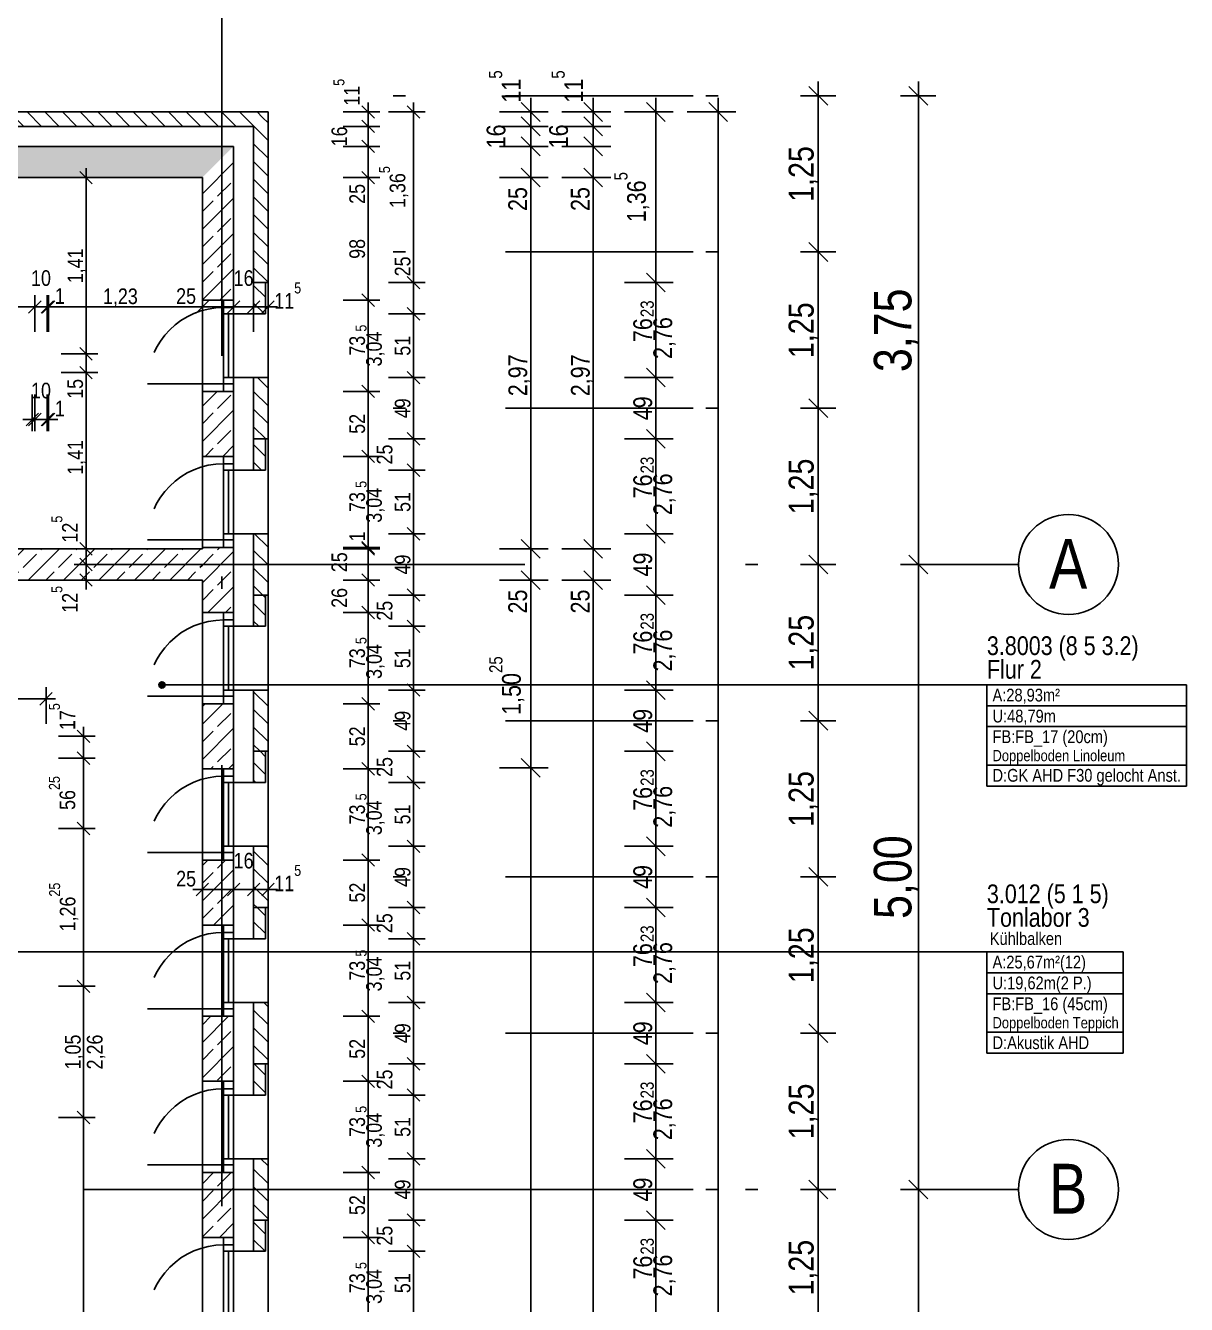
# Model space of a CAD drawing. Extents: x 0.1 to 69.2, y -3.1 to 71.7.
# Drawn here: x 53.24 to 62.53, y 48.11 to 58.34 of the extents above; entities that cross this region are included whole.
import ezdxf

# ---------------------------------------------------------------- set-up
doc = ezdxf.new("R2010")
doc.units = 0
doc.header["$MEASUREMENT"] = 0
for name, pattern in [('Achse', [0.0023, 0, -0.0008, 0.0015, 0]), ('Strichlinie oben', [0.0012, 0.0007, -0.0005]), ('Strichpunktlinie', [0.006703, 0.003528, -0.001764, 0, -0.001411])]:
    doc.linetypes.add(name, pattern=pattern)
for name, color, linetype in [('A11 Achsen-Bem.A', 7, 'Continuous'), ('A11 Achsen.A', 7, 'Continuous'), ('A12 Achsen1-Bem.A', 7, 'Continuous'), ('A12 Achsen1.A', 7, 'Continuous'), ('A27 Unterzug.TK', 7, 'Continuous'), ('A33 Beton Schnitt.TK', 7, 'Continuous'), ('A35 Mauer Schnitt.TK', 7, 'Continuous'), ('A35 Mauer Schnitt_Versatzstein.TK', 7, 'Continuous'), ('A48 Fenster.TU', 7, 'Continuous'), ('A71 Bem100.TX', 7, 'Continuous'), ('A74 Raumstempel.TX', 7, 'Continuous')]:
    doc.layers.add(name, color=color, linetype=linetype)
doc.styles.add('ERSTELLTER_STIL_1', font='ARIALN.TTF')
pattern_1 = [(135, (-18.97232, -5.88776), (0.07071068, 0.07071068), [])]
pattern_2 = [(45, (-18.97232, -5.88776), (-0.14142136, 0.14142136), []), (45, (-19.04303, -5.81705), (-0.14142136, 0.14142136), [0.15, -0.05])]

msp = doc.modelspace()

# ---------------------------------------------------------------- hatches: boundary and pattern name
at = {"layer": 'A33 Beton Schnitt.TK', "linetype": 'Continuous', "ltscale": 1000}
h = msp.add_hatch(dxfattribs=at)
h.set_pattern_fill('BETON__STAHLBETON_0003', color=256, scale=100, style=0, pattern_type=2)
h.set_pattern_definition(pattern_2)
h.paths.add_polyline_path([(32.717, 57.124), (54.657, 57.124), (54.907, 57.374), (32.467, 57.374)], flags=0)
h = msp.add_hatch(dxfattribs=at)
h.set_pattern_fill('BETON__STAHLBETON_0003', color=256, scale=100, style=0, pattern_type=2)
h.set_pattern_definition(pattern_2)
h.paths.add_polyline_path([(54.657, 56.144), (54.827, 56.144), (54.907, 56.144), (54.907, 57.374), (54.657, 57.124)], flags=0)
h = msp.add_hatch(dxfattribs=at)
h.set_pattern_fill('BETON__STAHLBETON_0003', color=256, scale=100, style=0, pattern_type=2)
h.set_pattern_definition(pattern_2)
h.paths.add_polyline_path([(54.657, 54.894), (54.827, 54.894), (54.907, 54.894), (54.907, 55.414), (54.827, 55.414), (54.657, 55.414)], flags=0)
h = msp.add_hatch(dxfattribs=at)
h.set_pattern_fill('BETON__STAHLBETON_0003', color=256, scale=100, style=0, pattern_type=2)
h.set_pattern_definition(pattern_2)
h.paths.add_polyline_path([(48.957, 53.974), (48.957, 53.904), (54.657, 53.904), (54.657, 54.154), (48.957, 54.154)], flags=0)
h = msp.add_hatch(dxfattribs=at)
h.set_pattern_fill('BETON__STAHLBETON_0003', color=256, scale=100, style=0, pattern_type=2)
h.set_pattern_definition(pattern_2)
h.paths.add_polyline_path([(54.657, 53.644), (54.827, 53.644), (54.907, 53.644), (54.907, 54.164), (54.827, 54.164), (54.657, 54.164)], flags=0)
h = msp.add_hatch(dxfattribs=at)
h.set_pattern_fill('BETON__STAHLBETON_0003', color=256, scale=100, style=0, pattern_type=2)
h.set_pattern_definition(pattern_2)
h.paths.add_polyline_path([(54.657, 52.394), (54.827, 52.394), (54.907, 52.394), (54.907, 52.914), (54.827, 52.914), (54.657, 52.914)], flags=0)
h = msp.add_hatch(dxfattribs=at)
h.set_pattern_fill('BETON__STAHLBETON_0003', color=256, scale=100, style=0, pattern_type=2)
h.set_pattern_definition(pattern_2)
h.paths.add_polyline_path([(54.657, 51.144), (54.827, 51.144), (54.907, 51.144), (54.907, 51.664), (54.827, 51.664), (54.657, 51.664)], flags=0)
h = msp.add_hatch(dxfattribs=at)
h.set_pattern_fill('BETON__STAHLBETON_0003', color=256, scale=100, style=0, pattern_type=2)
h.set_pattern_definition(pattern_2)
h.paths.add_polyline_path([(54.657, 49.894), (54.827, 49.894), (54.907, 49.894), (54.907, 50.414), (54.827, 50.414), (54.657, 50.414)], flags=0)
h = msp.add_hatch(dxfattribs=at)
h.set_pattern_fill('BETON__STAHLBETON_0003', color=256, scale=100, style=0, pattern_type=2)
h.set_pattern_definition(pattern_2)
h.paths.add_polyline_path([(54.657, 48.644), (54.827, 48.644), (54.907, 48.644), (54.907, 49.164), (54.827, 49.164), (54.657, 49.164)], flags=0)
at = {"layer": 'A35 Mauer Schnitt.TK', "linetype": 'Continuous', "ltscale": 1000}
h = msp.add_hatch(dxfattribs=at)
h.set_pattern_fill('MW_HLZ_0003', color=256, scale=100, style=0, pattern_type=2)
h.set_pattern_definition(pattern_1)
h.paths.add_polyline_path([(32.307, 57.534), (55.067, 57.534), (55.182, 57.649), (32.192, 57.649)], flags=0)
h = msp.add_hatch(dxfattribs=at)
h.set_pattern_fill('MW_HLZ_0003', color=256, scale=100, style=0, pattern_type=2)
h.set_pattern_definition(pattern_1)
h.paths.add_polyline_path([(55.182, 57.649), (55.067, 57.534), (55.067, 56.284), (55.182, 56.284)], flags=0)
h = msp.add_hatch(dxfattribs=at)
h.set_pattern_fill('MW_HLZ_0003', color=256, scale=100, style=0, pattern_type=2)
h.set_pattern_definition(pattern_1)
h.paths.add_polyline_path([(55.182, 55.524), (55.067, 55.524), (55.067, 55.034), (55.182, 55.034)], flags=0)
h = msp.add_hatch(dxfattribs=at)
h.set_pattern_fill('MW_HLZ_0003', color=256, scale=100, style=0, pattern_type=2)
h.set_pattern_definition(pattern_1)
h.paths.add_polyline_path([(55.182, 54.274), (55.067, 54.274), (55.067, 53.784), (55.182, 53.784)], flags=0)
h = msp.add_hatch(dxfattribs=at)
h.set_pattern_fill('MW_HLZ_0003', color=256, scale=100, style=0, pattern_type=2)
h.set_pattern_definition(pattern_1)
h.paths.add_polyline_path([(55.182, 53.024), (55.067, 53.024), (55.067, 52.534), (55.182, 52.534)], flags=0)
h = msp.add_hatch(dxfattribs=at)
h.set_pattern_fill('MW_HLZ_0003', color=256, scale=100, style=0, pattern_type=2)
h.set_pattern_definition(pattern_1)
h.paths.add_polyline_path([(55.182, 51.774), (55.067, 51.774), (55.067, 51.284), (55.182, 51.284)], flags=0)
h = msp.add_hatch(dxfattribs=at)
h.set_pattern_fill('MW_HLZ_0003', color=256, scale=100, style=0, pattern_type=2)
h.set_pattern_definition(pattern_1)
h.paths.add_polyline_path([(55.182, 50.524), (55.067, 50.524), (55.067, 50.034), (55.182, 50.034)], flags=0)
h = msp.add_hatch(dxfattribs=at)
h.set_pattern_fill('MW_HLZ_0003', color=256, scale=100, style=0, pattern_type=2)
h.set_pattern_definition(pattern_1)
h.paths.add_polyline_path([(55.182, 49.274), (55.067, 49.274), (55.067, 48.784), (55.182, 48.784)], flags=0)
at = {"layer": 'A35 Mauer Schnitt_Versatzstein.TK', "linetype": 'Continuous', "ltscale": 1000}
h = msp.add_hatch(dxfattribs=at)
h.set_pattern_fill('MW_HLZ_0003', color=256, scale=100, style=0, pattern_type=2)
h.set_pattern_definition(pattern_1)
h.paths.add_polyline_path([(55.162, 56.034), (55.162, 56.284), (55.067, 56.284), (55.067, 56.034)], flags=0)
h = msp.add_hatch(dxfattribs=at)
h.set_pattern_fill('MW_HLZ_0003', color=256, scale=100, style=0, pattern_type=2)
h.set_pattern_definition(pattern_1)
h.paths.add_polyline_path([(55.162, 54.784), (55.162, 55.034), (55.067, 55.034), (55.067, 54.784)], flags=0)
h = msp.add_hatch(dxfattribs=at)
h.set_pattern_fill('MW_HLZ_0003', color=256, scale=100, style=0, pattern_type=2)
h.set_pattern_definition(pattern_1)
h.paths.add_polyline_path([(55.162, 53.534), (55.162, 53.784), (55.067, 53.784), (55.067, 53.534)], flags=0)
h = msp.add_hatch(dxfattribs=at)
h.set_pattern_fill('MW_HLZ_0003', color=256, scale=100, style=0, pattern_type=2)
h.set_pattern_definition(pattern_1)
h.paths.add_polyline_path([(55.162, 52.284), (55.162, 52.534), (55.067, 52.534), (55.067, 52.284)], flags=0)
h = msp.add_hatch(dxfattribs=at)
h.set_pattern_fill('MW_HLZ_0003', color=256, scale=100, style=0, pattern_type=2)
h.set_pattern_definition(pattern_1)
h.paths.add_polyline_path([(55.162, 51.034), (55.162, 51.284), (55.067, 51.284), (55.067, 51.034)], flags=0)
h = msp.add_hatch(dxfattribs=at)
h.set_pattern_fill('MW_HLZ_0003', color=256, scale=100, style=0, pattern_type=2)
h.set_pattern_definition(pattern_1)
h.paths.add_polyline_path([(55.162, 49.784), (55.162, 50.034), (55.067, 50.034), (55.067, 49.784)], flags=0)
h = msp.add_hatch(dxfattribs=at)
h.set_pattern_fill('MW_HLZ_0003', color=256, scale=100, style=0, pattern_type=2)
h.set_pattern_definition(pattern_1)
h.paths.add_polyline_path([(55.162, 48.534), (55.162, 48.784), (55.067, 48.784), (55.067, 48.534)], flags=0)
at = {"layer": 'A74 Raumstempel.TX', "linetype": 'Continuous'}
msp.add_hatch(color=256, dxfattribs=at).paths.add_polyline_path([(54.359, 53.065), (54.357, 53.075), (54.351, 53.083), (54.343, 53.088), (54.334, 53.09), (54.324, 53.088), (54.316, 53.083), (54.311, 53.075), (54.309, 53.065), (54.311, 53.056), (54.316, 53.048), (54.324, 53.042), (54.334, 53.04), (54.343, 53.042), (54.351, 53.048), (54.357, 53.056)], flags=0)

# ---------------------------------------------------------------- linework, layer by layer
at = {"layer": 'A11 Achsen-Bem.A', "linetype": 'Continuous', "ltscale": 1000}
for p, q in [((60.457, 57.704), (60.307, 57.854)), ((60.382, 57.892), (60.382, 57.779)), ((60.239, 57.779), (60.522, 57.779)), ((60.382, 57.779), (60.382, 54.029)), ((60.239, 54.029), (60.522, 54.029)), ((60.457, 53.954), (60.307, 54.104)), ((60.382, 54.029), (60.382, 49.029)), ((60.239, 49.029), (60.522, 49.029)), ((60.457, 48.954), (60.307, 49.104)), ((60.382, 49.029), (60.382, 44.029))]:
    msp.add_line(p, q, dxfattribs=at)
at = {"layer": 'A11 Achsen.A', "linetype": 'Strichpunktlinie', "ltscale": 1000}
for p, q in [((54.812, 66.029), (54.812, -2.341)), ((19.692, 54.029), (61.182, 54.029)), ((19.692, 49.029), (61.182, 49.029))]:
    msp.add_line(p, q, dxfattribs=at)
at = {"layer": 'A11 Achsen.A', "linetype": 'Continuous', "ltscale": 1000}
for centre in [(61.582, 54.029), (61.582, 49.029)]:
    msp.add_circle(centre, 0.4, dxfattribs=at)
at = {"layer": 'A12 Achsen1-Bem.A', "linetype": 'Continuous', "ltscale": 1000}
for p, q in [((59.657, 57.704), (59.507, 57.854)), ((59.582, 57.892), (59.582, 57.779)), ((59.439, 57.779), (59.722, 57.779)), ((59.582, 57.779), (59.582, 56.529)), ((59.657, 56.454), (59.507, 56.604)), ((59.439, 56.529), (59.722, 56.529)), ((59.582, 56.529), (59.582, 55.279)), ((59.657, 55.204), (59.507, 55.354)), ((59.439, 55.279), (59.722, 55.279)), ((59.582, 55.279), (59.582, 54.029)), ((59.439, 54.029), (59.722, 54.029)), ((59.657, 53.954), (59.507, 54.104)), ((59.582, 54.029), (59.582, 52.779)), ((59.657, 52.704), (59.507, 52.854)), ((59.439, 52.779), (59.722, 52.779)), ((59.582, 52.779), (59.582, 51.529)), ((59.657, 51.454), (59.507, 51.604)), ((59.439, 51.529), (59.722, 51.529)), ((59.582, 51.529), (59.582, 50.279)), ((59.657, 50.204), (59.507, 50.354)), ((59.439, 50.279), (59.722, 50.279)), ((59.582, 50.279), (59.582, 49.029)), ((59.439, 49.029), (59.722, 49.029)), ((59.657, 48.954), (59.507, 49.104)), ((59.582, 49.029), (59.582, 47.779))]:
    msp.add_line(p, q, dxfattribs=at)
at = {"layer": 'A12 Achsen1.A', "linetype": 'Achse', "ltscale": 1000}
for p, q in [((56.182, 57.779), (59.682, 57.779)), ((56.182, 56.529), (59.682, 56.529)), ((56.182, 55.279), (59.682, 55.279)), ((56.182, 52.779), (59.682, 52.779)), ((56.182, 51.529), (59.682, 51.529)), ((56.182, 50.279), (59.682, 50.279)), ((56.182, 49.029), (59.682, 49.029))]:
    msp.add_line(p, q, dxfattribs=at)
at = {"layer": 'A27 Unterzug.TK', "linetype": 'Continuous', "ltscale": 1000}
for p, q in [((54.657, 56.144), (54.827, 56.144)), ((54.827, 56.144), (54.907, 56.144)), ((54.657, 55.414), (54.827, 55.414)), ((54.827, 55.414), (54.907, 55.414)), ((54.657, 54.894), (54.827, 54.894)), ((54.827, 54.894), (54.907, 54.894)), ((54.657, 54.164), (54.827, 54.164)), ((54.827, 54.164), (54.907, 54.164)), ((54.657, 53.644), (54.827, 53.644)), ((54.827, 53.644), (54.907, 53.644)), ((54.657, 52.914), (54.827, 52.914)), ((54.827, 52.914), (54.907, 52.914)), ((54.657, 52.394), (54.827, 52.394)), ((54.827, 52.394), (54.907, 52.394)), ((54.657, 51.664), (54.827, 51.664)), ((54.827, 51.664), (54.907, 51.664)), ((54.657, 51.144), (54.827, 51.144)), ((54.827, 51.144), (54.907, 51.144)), ((54.657, 50.414), (54.827, 50.414)), ((54.827, 50.414), (54.907, 50.414)), ((54.657, 49.894), (54.827, 49.894)), ((54.827, 49.894), (54.907, 49.894)), ((54.657, 49.164), (54.827, 49.164)), ((54.827, 49.164), (54.907, 49.164)), ((54.657, 48.644), (54.827, 48.644)), ((54.827, 48.644), (54.907, 48.644))]:
    msp.add_line(p, q, dxfattribs=at)
at = {"layer": 'A33 Beton Schnitt.TK', "linetype": 'Continuous', "ltscale": 1000}
for p, q in [((32.467, 57.374), (54.907, 57.374)), ((54.907, 57.374), (54.907, 56.144)), ((54.657, 56.144), (54.657, 55.414)), ((54.827, 56.144), (54.907, 56.144)), ((54.827, 56.144), (54.907, 56.144)), ((54.827, 56.144), (54.827, 55.414)), ((54.827, 56.144), (54.907, 56.144)), ((54.907, 56.144), (54.907, 55.414)), ((54.827, 56.034), (54.907, 56.034)), ((54.867, 56.034), (54.867, 55.524)), ((54.907, 56.034), (55.067, 56.034)), ((54.827, 55.524), (54.907, 55.524)), ((54.907, 55.524), (55.067, 55.524)), ((54.827, 55.414), (54.907, 55.414)), ((54.827, 55.414), (54.907, 55.414)), ((54.827, 55.414), (54.907, 55.414)), ((54.907, 55.414), (54.907, 54.894)), ((54.657, 54.894), (54.657, 54.164)), ((54.827, 54.894), (54.907, 54.894)), ((54.827, 54.894), (54.907, 54.894)), ((54.827, 54.894), (54.827, 54.164)), ((54.827, 54.894), (54.907, 54.894)), ((54.907, 54.894), (54.907, 54.164)), ((54.827, 54.784), (54.907, 54.784)), ((54.867, 54.784), (54.867, 54.274)), ((54.907, 54.784), (55.067, 54.784)), ((54.827, 54.274), (54.907, 54.274)), ((54.907, 54.274), (55.067, 54.274)), ((54.827, 54.164), (54.907, 54.164)), ((54.827, 54.164), (54.907, 54.164)), ((54.827, 54.164), (54.907, 54.164)), ((54.907, 54.164), (54.907, 53.644)), ((54.657, 53.644), (54.657, 52.914)), ((54.827, 53.644), (54.907, 53.644)), ((54.827, 53.644), (54.907, 53.644)), ((54.827, 53.644), (54.827, 52.914)), ((54.827, 53.644), (54.907, 53.644)), ((54.907, 53.644), (54.907, 52.914)), ((54.827, 53.534), (54.907, 53.534)), ((54.867, 53.534), (54.867, 53.024)), ((54.907, 53.534), (55.067, 53.534)), ((54.827, 53.024), (54.907, 53.024)), ((54.907, 53.024), (55.067, 53.024)), ((54.827, 52.914), (54.907, 52.914)), ((54.827, 52.914), (54.907, 52.914)), ((54.827, 52.914), (54.907, 52.914)), ((54.907, 52.914), (54.907, 52.394)), ((54.657, 52.394), (54.657, 51.664)), ((54.827, 52.394), (54.907, 52.394)), ((54.827, 52.394), (54.907, 52.394)), ((54.827, 52.394), (54.827, 51.664)), ((54.827, 52.394), (54.907, 52.394)), ((54.907, 52.394), (54.907, 51.664)), ((54.827, 52.284), (54.907, 52.284)), ((54.867, 52.284), (54.867, 51.774)), ((54.907, 52.284), (55.067, 52.284)), ((54.827, 51.774), (54.907, 51.774)), ((54.907, 51.774), (55.067, 51.774)), ((54.827, 51.664), (54.907, 51.664)), ((54.827, 51.664), (54.907, 51.664)), ((54.827, 51.664), (54.907, 51.664)), ((54.907, 51.664), (54.907, 51.144)), ((54.657, 51.144), (54.657, 50.414)), ((54.827, 51.144), (54.907, 51.144)), ((54.827, 51.144), (54.907, 51.144)), ((54.827, 51.144), (54.827, 50.414)), ((54.827, 51.144), (54.907, 51.144)), ((54.907, 51.144), (54.907, 50.414)), ((54.827, 51.034), (54.907, 51.034)), ((54.867, 51.034), (54.867, 50.524)), ((54.907, 51.034), (55.067, 51.034)), ((54.827, 50.524), (54.907, 50.524)), ((54.907, 50.524), (55.067, 50.524)), ((54.827, 50.414), (54.907, 50.414)), ((54.827, 50.414), (54.907, 50.414)), ((54.827, 50.414), (54.907, 50.414)), ((54.907, 50.414), (54.907, 49.894)), ((54.657, 49.894), (54.657, 49.164)), ((54.827, 49.894), (54.907, 49.894)), ((54.827, 49.894), (54.907, 49.894)), ((54.827, 49.894), (54.827, 49.164)), ((54.827, 49.894), (54.907, 49.894)), ((54.907, 49.894), (54.907, 49.164)), ((54.827, 49.784), (54.907, 49.784)), ((54.867, 49.784), (54.867, 49.274)), ((54.907, 49.784), (55.067, 49.784)), ((54.827, 49.274), (54.907, 49.274)), ((54.907, 49.274), (55.067, 49.274)), ((54.827, 49.164), (54.907, 49.164)), ((54.827, 49.164), (54.907, 49.164)), ((54.827, 49.164), (54.907, 49.164)), ((54.907, 49.164), (54.907, 48.644)), ((54.657, 48.644), (54.657, 47.914)), ((54.827, 48.644), (54.907, 48.644)), ((54.827, 48.644), (54.907, 48.644)), ((54.827, 48.644), (54.827, 47.914)), ((54.827, 48.644), (54.907, 48.644)), ((54.907, 48.644), (54.907, 47.914)), ((54.827, 48.534), (54.907, 48.534)), ((54.867, 48.534), (54.867, 48.024)), ((54.907, 48.534), (55.067, 48.534))]:
    msp.add_line(p, q, dxfattribs=at)
at = {"layer": 'A33 Beton Schnitt.TK', "linetype": 'Continuous', "lineweight": 0, "ltscale": 1000, "flags": 128}
for points in [[(55.067, 57.534), (32.307, 57.534)], [(55.067, 56.144), (55.067, 57.534)], [(55.067, 54.894), (55.067, 55.414)], [(55.067, 53.644), (55.067, 54.164)], [(55.067, 52.394), (55.067, 52.914)], [(55.067, 51.144), (55.067, 51.664)], [(55.067, 49.894), (55.067, 50.414)], [(55.067, 48.644), (55.067, 49.164)]]:
    msp.add_lwpolyline(points, dxfattribs=at)
at = {"layer": 'A33 Beton Schnitt.TK', "linetype": 'Continuous', "ltscale": 1000, "flags": 128}
for points in [[(47.507, 57.124), (54.657, 57.124)], [(54.657, 57.124), (54.657, 56.144)], [(54.657, 55.414), (54.657, 54.894)], [(54.657, 54.154), (48.957, 54.154)], [(54.657, 54.164), (54.657, 54.154)], [(48.957, 53.904), (54.657, 53.904)], [(54.657, 53.904), (54.657, 53.644)], [(54.657, 52.914), (54.657, 52.394)], [(54.657, 51.664), (54.657, 51.144)], [(54.657, 50.414), (54.657, 49.894)], [(54.657, 49.164), (54.657, 48.644)]]:
    msp.add_lwpolyline(points, dxfattribs=at)
at = {"layer": 'A35 Mauer Schnitt.TK', "linetype": 'Continuous', "ltscale": 1000}
for p, q in [((55.142, 56.284), (55.067, 56.284)), ((55.142, 56.284), (55.182, 56.284)), ((55.182, 55.524), (55.182, 56.284)), ((55.142, 55.524), (55.067, 55.524)), ((55.142, 55.524), (55.182, 55.524)), ((55.142, 55.034), (55.067, 55.034)), ((55.142, 55.034), (55.182, 55.034)), ((55.182, 54.274), (55.182, 55.034)), ((55.142, 54.274), (55.067, 54.274)), ((55.142, 54.274), (55.182, 54.274)), ((55.142, 53.784), (55.067, 53.784)), ((55.142, 53.784), (55.182, 53.784)), ((55.182, 53.024), (55.182, 53.784)), ((55.142, 53.024), (55.067, 53.024)), ((55.142, 53.024), (55.182, 53.024)), ((55.142, 52.534), (55.067, 52.534)), ((55.142, 52.534), (55.182, 52.534)), ((55.182, 51.774), (55.182, 52.534)), ((55.142, 51.774), (55.067, 51.774)), ((55.142, 51.774), (55.182, 51.774)), ((55.142, 51.284), (55.067, 51.284)), ((55.142, 51.284), (55.182, 51.284)), ((55.182, 50.524), (55.182, 51.284)), ((55.142, 50.524), (55.067, 50.524)), ((55.142, 50.524), (55.182, 50.524)), ((55.142, 50.034), (55.067, 50.034)), ((55.142, 50.034), (55.182, 50.034)), ((55.182, 49.274), (55.182, 50.034)), ((55.142, 49.274), (55.067, 49.274)), ((55.142, 49.274), (55.182, 49.274)), ((55.142, 48.784), (55.067, 48.784)), ((55.142, 48.784), (55.182, 48.784)), ((55.182, 48.024), (55.182, 48.784))]:
    msp.add_line(p, q, dxfattribs=at)
at = {"layer": 'A35 Mauer Schnitt.TK', "linetype": 'Continuous', "ltscale": 1000, "flags": 128}
for points in [[(55.182, 57.649), (32.192, 57.649)], [(55.182, 56.284), (55.182, 57.649)], [(32.307, 57.534), (55.067, 57.534)], [(55.067, 57.534), (55.067, 56.284)], [(55.067, 55.524), (55.067, 55.034)], [(55.182, 55.034), (55.182, 55.524)], [(55.067, 54.274), (55.067, 53.784)], [(55.182, 53.784), (55.182, 54.274)], [(55.067, 53.024), (55.067, 52.534)], [(55.182, 52.534), (55.182, 53.024)], [(55.067, 51.774), (55.067, 51.284)], [(55.182, 51.284), (55.182, 51.774)], [(55.067, 50.524), (55.067, 50.034)], [(55.182, 50.034), (55.182, 50.524)], [(55.067, 49.274), (55.067, 48.784)], [(55.182, 48.784), (55.182, 49.274)]]:
    msp.add_lwpolyline(points, dxfattribs=at)
at = {"layer": 'A35 Mauer Schnitt_Versatzstein.TK', "linetype": 'Continuous', "ltscale": 1000, "flags": 128}
for points in [[(55.162, 56.284), (55.067, 56.284)], [(55.067, 56.284), (55.067, 56.034)], [(55.162, 56.034), (55.162, 56.284)], [(55.067, 56.034), (55.162, 56.034)], [(55.162, 55.034), (55.067, 55.034)], [(55.067, 55.034), (55.067, 54.784)], [(55.162, 54.784), (55.162, 55.034)], [(55.067, 54.784), (55.162, 54.784)], [(55.162, 53.784), (55.067, 53.784)], [(55.067, 53.784), (55.067, 53.534)], [(55.162, 53.534), (55.162, 53.784)], [(55.067, 53.534), (55.162, 53.534)], [(55.162, 52.534), (55.067, 52.534)], [(55.067, 52.534), (55.067, 52.284)], [(55.162, 52.284), (55.162, 52.534)], [(55.067, 52.284), (55.162, 52.284)], [(55.162, 51.284), (55.067, 51.284)], [(55.067, 51.284), (55.067, 51.034)], [(55.162, 51.034), (55.162, 51.284)], [(55.067, 51.034), (55.162, 51.034)], [(55.162, 50.034), (55.067, 50.034)], [(55.067, 50.034), (55.067, 49.784)], [(55.162, 49.784), (55.162, 50.034)], [(55.067, 49.784), (55.162, 49.784)], [(55.162, 48.784), (55.067, 48.784)], [(55.067, 48.784), (55.067, 48.534)], [(55.162, 48.534), (55.162, 48.784)], [(55.067, 48.534), (55.162, 48.534)]]:
    msp.add_lwpolyline(points, dxfattribs=at)
at = {"layer": 'A48 Fenster.TU', "linetype": 'Continuous', "ltscale": 1000}
for p, q in [((54.827, 56.085), (54.907, 56.085)), ((54.827, 55.475), (54.907, 55.475)), ((54.827, 54.835), (54.907, 54.835)), ((54.827, 54.225), (54.907, 54.225)), ((54.827, 53.585), (54.907, 53.585)), ((54.827, 52.975), (54.907, 52.975)), ((54.827, 52.335), (54.907, 52.335)), ((54.827, 51.725), (54.907, 51.725)), ((54.827, 51.085), (54.907, 51.085)), ((54.827, 50.475), (54.907, 50.475)), ((54.827, 49.835), (54.907, 49.835)), ((54.827, 49.225), (54.907, 49.225)), ((54.827, 48.585), (54.907, 48.585))]:
    msp.add_line(p, q, dxfattribs=at)
at = {"layer": 'A48 Fenster.TU', "linetype": 'Strichlinie oben', "ltscale": 1000}
for p, q in [((54.827, 55.475), (54.217, 55.475)), ((54.827, 54.225), (54.217, 54.225)), ((54.827, 52.975), (54.217, 52.975)), ((54.827, 51.725), (54.217, 51.725)), ((54.827, 50.475), (54.217, 50.475)), ((54.827, 49.225), (54.217, 49.225))]:
    msp.add_line(p, q, dxfattribs=at)
for centre in [(54.827, 55.475), (54.827, 54.225), (54.827, 52.975), (54.827, 51.725), (54.827, 50.475), (54.827, 49.225), (54.827, 47.975)]:
    msp.add_arc(centre, 0.61, 90, 180, dxfattribs=at)
at = {"layer": 'A71 Bem100.TX', "linetype": 'Continuous', "ltscale": 1000}
for p, q in [((55.982, 57.649), (55.982, 57.724)), ((56.345, 57.649), (56.345, 57.724)), ((57.207, 57.724), (57.357, 57.574)), ((57.282, 57.649), (57.282, 57.762)), ((57.707, 57.724), (57.857, 57.574)), ((57.782, 57.649), (57.782, 57.762)), ((58.357, 57.574), (58.207, 57.724)), ((58.282, 57.649), (58.282, 57.762)), ((58.857, 57.574), (58.707, 57.724)), ((58.782, 57.649), (58.782, 57.762)), ((56.075, 57.649), (55.782, 57.649)), ((56.032, 57.599), (55.932, 57.699)), ((55.982, 57.534), (55.982, 57.649)), ((56.438, 57.649), (56.145, 57.649)), ((56.395, 57.599), (56.295, 57.699)), ((56.345, 56.284), (56.345, 57.649)), ((57.422, 57.649), (57.032, 57.649)), ((57.357, 57.459), (57.207, 57.609)), ((57.282, 57.534), (57.282, 57.649)), ((57.922, 57.649), (57.532, 57.649)), ((57.857, 57.459), (57.707, 57.609)), ((57.782, 57.534), (57.782, 57.649)), ((58.422, 57.649), (58.032, 57.649)), ((58.282, 56.284), (58.282, 57.649)), ((58.922, 57.649), (58.532, 57.649)), ((58.782, 3.659), (58.782, 57.649)), ((56.075, 57.534), (55.782, 57.534)), ((55.932, 57.584), (56.032, 57.484)), ((55.982, 57.374), (55.982, 57.534)), ((57.422, 57.534), (57.032, 57.534)), ((57.282, 57.374), (57.282, 57.534)), ((57.922, 57.534), (57.532, 57.534)), ((57.782, 57.374), (57.782, 57.534)), ((55.932, 57.424), (56.032, 57.324)), ((57.207, 57.449), (57.357, 57.299)), ((57.707, 57.449), (57.857, 57.299)), ((56.075, 57.374), (55.782, 57.374)), ((55.982, 57.124), (55.982, 57.374)), ((57.422, 57.374), (57.032, 57.374)), ((57.282, 57.124), (57.282, 57.374)), ((57.922, 57.374), (57.532, 57.374)), ((57.782, 57.124), (57.782, 57.374)), ((53.727, 57.124), (53.727, 57.199)), ((57.207, 57.199), (57.357, 57.049)), ((57.707, 57.199), (57.857, 57.049)), ((53.82, 57.124), (53.527, 57.124)), ((53.777, 57.074), (53.677, 57.174)), ((53.727, 55.714), (53.727, 57.124)), ((56.075, 57.124), (55.782, 57.124)), ((55.932, 57.174), (56.032, 57.074)), ((55.982, 56.144), (55.982, 57.124)), ((57.422, 57.124), (57.032, 57.124)), ((57.282, 54.154), (57.282, 57.124)), ((57.922, 57.124), (57.532, 57.124)), ((57.782, 54.154), (57.782, 57.124)), ((56.438, 56.284), (56.145, 56.284)), ((56.295, 56.334), (56.395, 56.234)), ((56.345, 56.034), (56.345, 56.284)), ((58.422, 56.284), (58.032, 56.284)), ((58.207, 56.359), (58.357, 56.209)), ((58.282, 55.524), (58.282, 56.284)), ((53.317, 55.889), (53.317, 56.183)), ((53.417, 55.889), (53.417, 56.183)), ((53.427, 55.889), (53.427, 56.183)), ((54.657, 55.889), (54.657, 56.183)), ((54.907, 55.889), (54.907, 56.183)), ((55.067, 55.889), (55.067, 56.183)), ((55.182, 55.889), (55.182, 56.183)), ((55.932, 56.194), (56.032, 56.094)), ((53.017, 56.089), (53.317, 56.089)), ((53.367, 56.139), (53.267, 56.039)), ((53.317, 56.089), (53.417, 56.089)), ((53.367, 56.039), (53.467, 56.139)), ((53.477, 56.139), (53.377, 56.039)), ((53.417, 56.089), (53.427, 56.089)), ((53.427, 56.089), (54.657, 56.089)), ((54.707, 56.139), (54.607, 56.039)), ((54.657, 56.089), (54.907, 56.089)), ((54.957, 56.139), (54.857, 56.039)), ((54.907, 56.089), (55.067, 56.089)), ((55.117, 56.139), (55.017, 56.039)), ((55.067, 56.089), (55.182, 56.089)), ((55.132, 56.039), (55.232, 56.139)), ((55.182, 56.089), (55.257, 56.089)), ((56.075, 56.144), (55.782, 56.144)), ((55.982, 55.414), (55.982, 56.144)), ((56.295, 56.084), (56.395, 55.984)), ((56.438, 56.034), (56.145, 56.034)), ((56.345, 55.524), (56.345, 56.034)), ((53.677, 55.764), (53.777, 55.664)), ((53.82, 55.714), (53.527, 55.714)), ((53.727, 55.564), (53.727, 55.714)), ((53.82, 55.564), (53.527, 55.564)), ((53.677, 55.614), (53.777, 55.514)), ((53.727, 54.154), (53.727, 55.564)), ((56.295, 55.574), (56.395, 55.474)), ((58.207, 55.599), (58.357, 55.449)), ((55.932, 55.464), (56.032, 55.364)), ((56.438, 55.524), (56.145, 55.524)), ((56.345, 55.034), (56.345, 55.524)), ((58.422, 55.524), (58.032, 55.524)), ((58.282, 55.034), (58.282, 55.524)), ((53.297, 55.096), (53.297, 55.389)), ((53.317, 55.096), (53.317, 55.389)), ((53.417, 55.096), (53.417, 55.389)), ((53.427, 55.096), (53.427, 55.389)), ((56.075, 55.414), (55.782, 55.414)), ((55.982, 54.894), (55.982, 55.414)), ((53.222, 55.189), (53.297, 55.189)), ((53.247, 55.139), (53.347, 55.239)), ((53.367, 55.239), (53.267, 55.139)), ((53.297, 55.189), (53.317, 55.189)), ((53.317, 55.189), (53.417, 55.189)), ((53.367, 55.139), (53.467, 55.239)), ((53.477, 55.239), (53.377, 55.139)), ((53.417, 55.189), (53.427, 55.189)), ((53.427, 55.189), (53.502, 55.189)), ((56.295, 55.084), (56.395, 54.984)), ((58.207, 55.109), (58.357, 54.959)), ((55.932, 54.944), (56.032, 54.844)), ((56.438, 55.034), (56.145, 55.034)), ((56.345, 54.784), (56.345, 55.034)), ((58.422, 55.034), (58.032, 55.034)), ((58.282, 54.274), (58.282, 55.034)), ((56.075, 54.894), (55.782, 54.894)), ((55.982, 54.164), (55.982, 54.894)), ((56.438, 54.784), (56.145, 54.784)), ((56.295, 54.834), (56.395, 54.734)), ((56.345, 54.274), (56.345, 54.784)), ((58.207, 54.349), (58.357, 54.199)), ((56.438, 54.274), (56.145, 54.274)), ((56.295, 54.324), (56.395, 54.224)), ((56.345, 53.784), (56.345, 54.274)), ((57.207, 54.229), (57.357, 54.079)), ((57.707, 54.229), (57.857, 54.079)), ((58.422, 54.274), (58.032, 54.274)), ((58.282, 53.784), (58.282, 54.274)), ((53.82, 54.154), (53.527, 54.154)), ((53.677, 54.204), (53.777, 54.104)), ((53.727, 54.029), (53.727, 54.154)), ((56.075, 54.164), (55.782, 54.164)), ((56.075, 54.154), (55.782, 54.154)), ((55.932, 54.214), (56.032, 54.114)), ((56.032, 54.104), (55.932, 54.204)), ((55.982, 54.154), (55.982, 54.164)), ((55.982, 53.904), (55.982, 54.154)), ((57.422, 54.154), (57.032, 54.154)), ((57.282, 53.904), (57.282, 54.154)), ((57.922, 54.154), (57.532, 54.154)), ((57.782, 53.904), (57.782, 54.154)), ((53.927, 54.029), (53.633, 54.029)), ((53.677, 54.079), (53.777, 53.979)), ((53.727, 53.904), (53.727, 54.029)), ((53.677, 53.954), (53.777, 53.854)), ((55.932, 53.954), (56.032, 53.854)), ((57.207, 53.979), (57.357, 53.829)), ((57.707, 53.979), (57.857, 53.829)), ((53.82, 53.904), (53.527, 53.904)), ((53.727, 53.829), (53.727, 53.904)), ((56.075, 53.904), (55.782, 53.904)), ((55.982, 53.644), (55.982, 53.904)), ((56.295, 53.834), (56.395, 53.734)), ((57.422, 53.904), (57.032, 53.904)), ((57.282, 52.402), (57.282, 53.904)), ((57.922, 53.904), (57.532, 53.904)), ((57.782, 35.104), (57.782, 53.904)), ((58.207, 53.859), (58.357, 53.709)), ((56.438, 53.784), (56.145, 53.784)), ((56.345, 53.534), (56.345, 53.784)), ((58.422, 53.784), (58.032, 53.784)), ((58.282, 53.024), (58.282, 53.784)), ((56.075, 53.644), (55.782, 53.644)), ((55.932, 53.694), (56.032, 53.594)), ((55.982, 52.914), (55.982, 53.644)), ((56.438, 53.534), (56.145, 53.534)), ((56.295, 53.584), (56.395, 53.484)), ((56.345, 53.024), (56.345, 53.534)), ((53.357, 52.904), (53.457, 53.004)), ((53.407, 52.754), (53.407, 53.048)), ((56.438, 53.024), (56.145, 53.024)), ((56.295, 53.074), (56.395, 52.974)), ((56.345, 52.534), (56.345, 53.024)), ((58.422, 53.024), (58.032, 53.024)), ((58.207, 53.099), (58.357, 52.949)), ((58.282, 52.534), (58.282, 53.024)), ((44.64, 52.954), (53.407, 52.954)), ((53.407, 52.954), (53.482, 52.954)), ((56.075, 52.914), (55.782, 52.914)), ((55.932, 52.964), (56.032, 52.864)), ((55.982, 52.394), (55.982, 52.914)), ((53.757, 52.604), (53.657, 52.704)), ((53.707, 52.654), (53.707, 52.729)), ((53.8, 52.654), (53.507, 52.654)), ((53.707, 52.479), (53.707, 52.654)), ((58.207, 52.609), (58.357, 52.459)), ((53.657, 52.529), (53.757, 52.429)), ((56.438, 52.534), (56.145, 52.534)), ((56.295, 52.584), (56.395, 52.484)), ((56.345, 52.284), (56.345, 52.534)), ((58.422, 52.534), (58.032, 52.534)), ((58.282, 51.774), (58.282, 52.534)), ((53.8, 52.479), (53.507, 52.479)), ((53.707, 51.917), (53.707, 52.479)), ((56.075, 52.394), (55.782, 52.394)), ((55.932, 52.444), (56.032, 52.344)), ((55.982, 51.664), (55.982, 52.394)), ((57.422, 52.402), (57.032, 52.402)), ((57.207, 52.477), (57.357, 52.327)), ((57.282, 35.354), (57.282, 52.402)), ((56.438, 52.284), (56.145, 52.284)), ((56.295, 52.334), (56.395, 52.234)), ((56.345, 51.774), (56.345, 52.284)), ((53.8, 51.917), (53.507, 51.917)), ((53.657, 51.967), (53.757, 51.867)), ((53.707, 50.654), (53.707, 51.917)), ((56.438, 51.774), (56.145, 51.774)), ((56.295, 51.824), (56.395, 51.724)), ((56.345, 51.284), (56.345, 51.774)), ((58.422, 51.774), (58.032, 51.774)), ((58.207, 51.849), (58.357, 51.699)), ((58.282, 51.284), (58.282, 51.774)), ((55.932, 51.714), (56.032, 51.614)), ((54.907, 51.335), (54.907, 51.629)), ((55.182, 51.335), (55.182, 51.629)), ((56.075, 51.664), (55.782, 51.664)), ((55.982, 51.144), (55.982, 51.664)), ((54.707, 51.479), (54.607, 51.379)), ((54.657, 51.229), (54.657, 51.522)), ((54.957, 51.479), (54.857, 51.379)), ((55.117, 51.479), (55.017, 51.379)), ((55.067, 51.229), (55.067, 51.522)), ((55.132, 51.379), (55.232, 51.479)), ((54.582, 51.429), (54.657, 51.429)), ((54.657, 51.429), (54.907, 51.429)), ((54.907, 51.429), (55.067, 51.429)), ((55.067, 51.429), (55.182, 51.429)), ((55.182, 51.429), (55.257, 51.429)), ((56.438, 51.284), (56.145, 51.284)), ((56.295, 51.334), (56.395, 51.234)), ((56.345, 51.034), (56.345, 51.284)), ((58.422, 51.284), (58.032, 51.284)), ((58.207, 51.359), (58.357, 51.209)), ((58.282, 50.524), (58.282, 51.284)), ((55.932, 51.194), (56.032, 51.094)), ((56.075, 51.144), (55.782, 51.144)), ((55.982, 50.414), (55.982, 51.144)), ((56.295, 51.084), (56.395, 50.984)), ((56.438, 51.034), (56.145, 51.034)), ((56.345, 50.524), (56.345, 51.034)), ((53.8, 50.654), (53.507, 50.654)), ((53.657, 50.704), (53.757, 50.604)), ((53.707, 49.604), (53.707, 50.654)), ((56.295, 50.574), (56.395, 50.474)), ((58.207, 50.599), (58.357, 50.449)), ((55.932, 50.464), (56.032, 50.364)), ((56.438, 50.524), (56.145, 50.524)), ((56.345, 50.034), (56.345, 50.524)), ((58.422, 50.524), (58.032, 50.524)), ((58.282, 50.034), (58.282, 50.524)), ((56.075, 50.414), (55.782, 50.414)), ((55.982, 49.894), (55.982, 50.414)), ((56.438, 50.034), (56.145, 50.034)), ((56.295, 50.084), (56.395, 49.984)), ((56.345, 49.784), (56.345, 50.034)), ((58.422, 50.034), (58.032, 50.034)), ((58.207, 50.109), (58.357, 49.959)), ((58.282, 49.274), (58.282, 50.034)), ((55.932, 49.944), (56.032, 49.844)), ((56.075, 49.894), (55.782, 49.894)), ((55.982, 49.164), (55.982, 49.894)), ((56.295, 49.834), (56.395, 49.734)), ((56.438, 49.784), (56.145, 49.784)), ((56.345, 49.274), (56.345, 49.784)), ((53.657, 49.654), (53.757, 49.554)), ((53.8, 49.604), (53.507, 49.604)), ((53.707, 45.154), (53.707, 49.604)), ((56.295, 49.324), (56.395, 49.224)), ((58.207, 49.349), (58.357, 49.199)), ((55.932, 49.214), (56.032, 49.114)), ((56.438, 49.274), (56.145, 49.274)), ((56.345, 48.784), (56.345, 49.274)), ((58.422, 49.274), (58.032, 49.274)), ((58.282, 48.784), (58.282, 49.274)), ((56.075, 49.164), (55.782, 49.164)), ((55.982, 48.644), (55.982, 49.164)), ((56.295, 48.834), (56.395, 48.734)), ((58.207, 48.859), (58.357, 48.709)), ((56.438, 48.784), (56.145, 48.784)), ((56.345, 48.534), (56.345, 48.784)), ((58.422, 48.784), (58.032, 48.784)), ((58.282, 48.024), (58.282, 48.784)), ((56.075, 48.644), (55.782, 48.644)), ((55.932, 48.694), (56.032, 48.594)), ((55.982, 47.914), (55.982, 48.644)), ((56.438, 48.534), (56.145, 48.534)), ((56.295, 48.584), (56.395, 48.484)), ((56.345, 48.024), (56.345, 48.534))]:
    msp.add_line(p, q, dxfattribs=at)
at = {"layer": 'A74 Raumstempel.TX', "linetype": 'Continuous', "ltscale": 1000}
for p, q in [((54.359, 53.065), (60.93, 53.065)), ((60.93, 53.065), (62.525, 53.065)), ((60.93, 53.065), (60.93, 52.256)), ((62.525, 53.065), (62.525, 52.256)), ((60.93, 52.899), (62.525, 52.899)), ((60.93, 52.732), (62.525, 52.732)), ((60.93, 52.423), (62.525, 52.423)), ((60.93, 52.256), (62.525, 52.256)), ((52.003, 50.929), (60.93, 50.929)), ((60.93, 50.929), (62.02, 50.929)), ((60.93, 50.929), (60.93, 50.119)), ((62.02, 50.929), (62.02, 50.119)), ((60.93, 50.762), (62.02, 50.762)), ((60.93, 50.595), (62.02, 50.595)), ((60.93, 50.286), (62.02, 50.286)), ((60.93, 50.119), (62.02, 50.119))]:
    msp.add_line(p, q, dxfattribs=at)
msp.add_circle((54.334, 53.065), 0.025, dxfattribs=at)

# ---------------------------------------------------------------- texts
at = {"linetype": 'Continuous', "attachment_point": 7, "rotation": 90, "style": 'ERSTELLTER_STIL_1'}
for s, insert, char_height in [('{11\\A1{\\H0.7x;\\S5^  ;}}', (55.915, 57.699), 0.125), ('{11\\A1{\\H0.7x;\\S5^  ;}}', (57.201, 57.724), 0.15), ('{11\\A1{\\H0.7x;\\S5^  ;}}', (57.701, 57.724), 0.15), ('{1,36\\A1{\\H0.7x;\\S5^  ;}}', (56.303, 56.881), 0.125), ('{1,36\\A1{\\H0.7x;\\S5^  ;}}', (58.231, 56.767), 0.15), ('{2,76\\A1{\\H0.7x;\\S23^  ;}}', (58.441, 55.673), 0.15), ('{3,04\\A1{\\H0.7x;\\S5^  ;}}', (56.115, 55.613), 0.125), ('{2,76\\A1{\\H0.7x;\\S23^  ;}}', (58.441, 54.423), 0.15), ('{3,04\\A1{\\H0.7x;\\S5^  ;}}', (56.115, 54.363), 0.125), ('{12\\A1{\\H0.7x;\\S5^  ;}}', (53.66, 54.204), 0.125), ('{12\\A1{\\H0.7x;\\S5^  ;}}', (53.66, 53.642), 0.125), ('{2,76\\A1{\\H0.7x;\\S23^  ;}}', (58.441, 53.173), 0.15), ('{3,04\\A1{\\H0.7x;\\S5^  ;}}', (56.115, 53.113), 0.125), ('{1,50\\A1{\\H0.7x;\\S25^  ;}}', (57.231, 52.826), 0.15), ('{17\\A1{\\H0.7x;\\S5^  ;}}', (53.64, 52.704), 0.125), ('{2,76\\A1{\\H0.7x;\\S23^  ;}}', (58.441, 51.923), 0.15), ('{56\\A1{\\H0.7x;\\S25^  ;}}', (53.642, 52.065), 0.125), ('{3,04\\A1{\\H0.7x;\\S5^  ;}}', (56.115, 51.863), 0.125), ('{1,26\\A1{\\H0.7x;\\S25^  ;}}', (53.665, 51.093), 0.125), ('{2,76\\A1{\\H0.7x;\\S23^  ;}}', (58.441, 50.673), 0.15), ('{3,04\\A1{\\H0.7x;\\S5^  ;}}', (56.115, 50.613), 0.125), ('{2,76\\A1{\\H0.7x;\\S23^  ;}}', (58.441, 49.423), 0.15), ('{3,04\\A1{\\H0.7x;\\S5^  ;}}', (56.115, 49.363), 0.125), ('{2,76\\A1{\\H0.7x;\\S23^  ;}}', (58.441, 48.173), 0.15), ('{3,04\\A1{\\H0.7x;\\S5^  ;}}', (56.115, 48.113), 0.125)]:
    msp.add_mtext(s, dxfattribs=dict(at, insert=insert, char_height=char_height))
at = {"linetype": 'Continuous', "char_height": 0.125, "attachment_point": 7, "style": 'ERSTELLTER_STIL_1'}
for insert in [(55.232, 56.075), (55.232, 51.415)]:
    msp.add_mtext('{11\\A1{\\H0.7x;\\S5^  ;}}', dxfattribs=dict(at, insert=insert))
at = {"layer": 'A11 Achsen-Bem.A', "linetype": 'Continuous', "char_height": 0.3, "attachment_point": 7, "rotation": 90, "style": 'ERSTELLTER_STIL_1'}
for s, insert in [('{3,75}', (60.382, 55.568)), ('{5,00}', (60.382, 51.193))]:
    msp.add_mtext(s, dxfattribs=dict(at, insert=insert))
at = {"layer": 'A11 Achsen.A', "linetype": 'Continuous', "char_height": 0.4, "attachment_point": 4, "style": 'ERSTELLTER_STIL_1'}
for s, insert in [('{A}', (61.427, 54.034)), ('{B}', (61.427, 49.034))]:
    msp.add_mtext(s, dxfattribs=dict(at, insert=insert))
at = {"layer": 'A12 Achsen1-Bem.A', "linetype": 'Continuous', "char_height": 0.2, "attachment_point": 7, "rotation": 90, "style": 'ERSTELLTER_STIL_1'}
for insert in [(59.582, 56.93), (59.582, 55.68), (59.582, 54.43), (59.582, 53.18), (59.582, 51.93), (59.582, 50.68), (59.582, 49.43), (59.582, 48.18)]:
    msp.add_mtext('{1,25}', dxfattribs=dict(at, insert=insert))
at = {"layer": 'A71 Bem100.TX', "linetype": 'Continuous', "attachment_point": 7, "rotation": 90, "style": 'ERSTELLTER_STIL_1'}
for s, insert, char_height in [('{16}', (55.816, 57.374), 0.125), ('{16}', (57.082, 57.358), 0.15), ('{16}', (57.582, 57.358), 0.15), ('{25}', (55.959, 56.914), 0.125), ('{25}', (57.255, 56.857), 0.15), ('{25}', (57.755, 56.857), 0.15), ('{98}', (55.959, 56.474), 0.125), ('{1,41}', (53.727, 56.279), 0.125), ('{25}', (56.322, 56.334), 0.125), ('{76}', (58.255, 55.808), 0.15), ('{73}', (55.959, 55.699), 0.125), ('{51}', (56.322, 55.699), 0.125), ('{2,97}', (57.282, 55.375), 0.15), ('{2,97}', (57.782, 55.375), 0.15), ('{15}', (53.704, 55.354), 0.125), ('{49}', (56.322, 55.199), 0.125), ('{49}', (58.255, 55.183), 0.15), ('{52}', (55.959, 55.074), 0.125), ('{1,41}', (53.727, 54.746), 0.125), ('{25}', (56.178, 54.829), 0.125), ('{76}', (58.255, 54.558), 0.15), ('{73}', (55.959, 54.449), 0.125), ('{51}', (56.322, 54.449), 0.125), ('{1}', (55.957, 54.214), 0.125), ('{25}', (55.816, 53.967), 0.125), ('{49}', (56.322, 53.949), 0.125), ('{49}', (58.255, 53.933), 0.15), ('{26}', (55.816, 53.682), 0.125), ('{25}', (57.255, 53.637), 0.15), ('{25}', (57.755, 53.637), 0.15), ('{25}', (56.178, 53.579), 0.125), ('{76}', (58.255, 53.308), 0.15), ('{73}', (55.959, 53.199), 0.125), ('{51}', (56.322, 53.199), 0.125), ('{49}', (56.322, 52.699), 0.125), ('{49}', (58.255, 52.683), 0.15), ('{52}', (55.959, 52.574), 0.125), ('{25}', (56.178, 52.329), 0.125), ('{76}', (58.255, 52.058), 0.15), ('{73}', (55.959, 51.949), 0.125), ('{51}', (56.322, 51.949), 0.125), ('{49}', (56.322, 51.449), 0.125), ('{49}', (58.255, 51.433), 0.15), ('{52}', (55.959, 51.324), 0.125), ('{25}', (56.178, 51.079), 0.125), ('{76}', (58.255, 50.808), 0.15), ('{73}', (55.959, 50.699), 0.125), ('{51}', (56.322, 50.699), 0.125), ('{49}', (56.322, 50.199), 0.125), ('{49}', (58.255, 50.183), 0.15), ('{1,05}', (53.707, 49.989), 0.125), ('{2,26}', (53.882, 49.989), 0.125), ('{52}', (55.959, 50.074), 0.125), ('{25}', (56.178, 49.829), 0.125), ('{76}', (58.255, 49.558), 0.15), ('{73}', (55.959, 49.449), 0.125), ('{51}', (56.322, 49.449), 0.125), ('{49}', (58.255, 48.933), 0.15), ('{49}', (56.322, 48.949), 0.125), ('{52}', (55.959, 48.824), 0.125), ('{25}', (56.178, 48.579), 0.125), ('{76}', (58.255, 48.308), 0.15), ('{73}', (55.959, 48.199), 0.125), ('{51}', (56.322, 48.199), 0.125)]:
    msp.add_mtext(s, dxfattribs=dict(at, insert=insert, char_height=char_height))
at = {"layer": 'A71 Bem100.TX', "linetype": 'Continuous', "char_height": 0.125, "attachment_point": 7, "style": 'ERSTELLTER_STIL_1'}
for s, insert in [('{10}', (53.287, 56.256)), ('{16}', (54.907, 56.256)), ('{1}', (53.477, 56.114)), ('{1,23}', (53.862, 56.089)), ('{25}', (54.447, 56.112)), ('{10}', (53.287, 55.356)), ('{1}', (53.477, 55.214)), ('{16}', (54.907, 51.595)), ('{25}', (54.447, 51.451))]:
    msp.add_mtext(s, dxfattribs=dict(at, insert=insert))
at = {"layer": 'A74 Raumstempel.TX', "linetype": 'Continuous', "style": 'ERSTELLTER_STIL_1'}
for s, insert, char_height, attachment_point in [('{3.8003 (8 5 3.2)}', (60.93, 53.259), 0.15, 7), ('{Flur 2}', (60.93, 53.113), 0.15, 7), ('{A:28,93m²}', (60.975, 53.035), 0.102, 1), ('{U:48,79m}', (60.975, 52.867), 0.102, 1), ('{FB:FB_17 (20cm)}', (60.975, 52.702), 0.102, 1), ('{Doppelboden Linoleum}', (60.975, 52.545), 0.09, 1), ('{D:GK AHD F30 gelocht Anst.}', (60.975, 52.393), 0.102, 1), ('{3.012 (5 1 5)}', (60.93, 51.274), 0.15, 7), ('{Tonlabor 3}', (60.93, 51.128), 0.15, 7), ('{Kühlbalken}', (60.953, 51.087), 0.102, 1), ('{A:25,67m²(12)}', (60.975, 50.899), 0.102, 1), ('{U:19,62m(2 P.)}', (60.975, 50.732), 0.102, 1), ('{FB:FB_16 (45cm)}', (60.975, 50.565), 0.102, 1), ('{Doppelboden Teppich}', (60.975, 50.408), 0.09, 1), ('{D:Akustik AHD}', (60.975, 50.254), 0.102, 1)]:
    msp.add_mtext(s, dxfattribs=dict(at, insert=insert, char_height=char_height, attachment_point=attachment_point))

doc.saveas('drawing.dxf')
